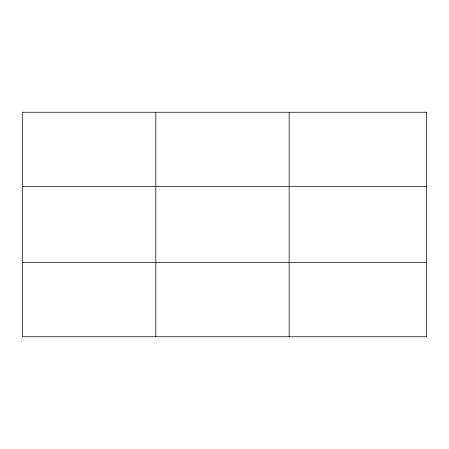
<?xml version="1.0" encoding="UTF-8"?>
<svg xmlns="http://www.w3.org/2000/svg" width="449" height="449" viewBox="0 0 449 449"><rect width="100%" height="100%" fill="white"/><g stroke="black" fill="none" stroke-linecap="round" stroke-linejoin="round"><path stroke-width="0.67" d="M155.803 336.75L155.803 112.25M289.156 336.75L289.156 112.25M22.45 186.335L426.55 186.335M22.45 262.665L426.55 262.665M426.55 112.25L22.45 112.25L22.45 336.75L426.55 336.75L426.55 112.25"/></g></svg>
